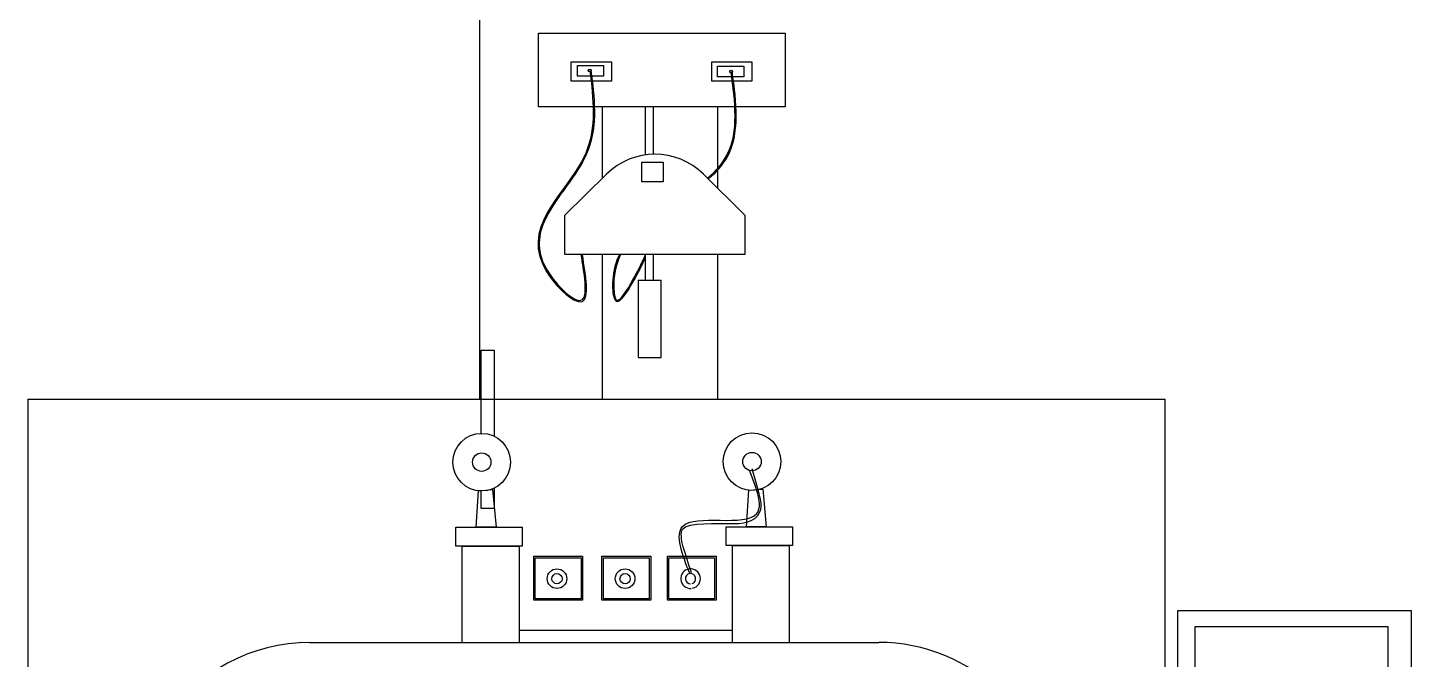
# Model space of a CAD drawing. Header units: inches. Extents: x -17070 to 527, y 504 to 2398.
# Drawn here: x -10352.742 to -10350.166, y 540.585 to 541.761 of the extents above; entities that cross this region are included whole.
import ezdxf

# ---------------------------------------------------------------- set-up
doc = ezdxf.new("R2010")
doc.units = ezdxf.units.IN
doc.layers.add('Layer1', color=2, linetype='Continuous', lineweight=30)
doc.layers.add('wall', color=7, linetype='Continuous', lineweight=30)

msp = doc.modelspace()

# ---------------------------------------------------------------- linework, layer by layer
at = {"color": 250}
for p, q in [((-10352.74206, 541.06916), (-10352.74206, 540.53559)), ((-10351.93302, 540.79601), (-10351.82738, 540.79601)), ((-10351.93302, 540.61585), (-10351.93302, 540.79601)), ((-10351.93302, 540.79601), (-10351.82738, 540.79601)), ((-10351.93302, 540.61585), (-10351.93302, 540.79601)), ((-10351.93302, 540.79601), (-10351.82738, 540.79601)), ((-10351.93302, 540.61585), (-10351.93302, 540.79601)), ((-10351.93302, 540.79601), (-10351.82738, 540.79601)), ((-10351.93302, 540.61585), (-10351.93302, 540.79601)), ((-10351.93302, 540.79601), (-10351.82738, 540.79601)), ((-10351.93302, 540.61585), (-10351.93302, 540.79601)), ((-10351.82738, 540.79601), (-10351.82738, 540.61586)), ((-10351.82738, 540.79601), (-10351.82738, 540.61586)), ((-10351.82738, 540.79601), (-10351.82738, 540.61586)), ((-10351.82738, 540.79601), (-10351.82738, 540.61586)), ((-10351.82738, 540.79601), (-10351.82738, 540.61586)), ((-10351.42992, 540.79699), (-10351.32428, 540.79699)), ((-10351.42992, 540.61683), (-10351.42992, 540.79699)), ((-10351.42992, 540.79699), (-10351.32428, 540.79699)), ((-10351.42992, 540.61683), (-10351.42992, 540.79699)), ((-10351.42992, 540.79699), (-10351.32428, 540.79699)), ((-10351.42992, 540.61683), (-10351.42992, 540.79699)), ((-10351.42992, 540.79699), (-10351.32428, 540.79699)), ((-10351.42992, 540.61683), (-10351.42992, 540.79699)), ((-10351.42992, 540.79699), (-10351.32428, 540.79699)), ((-10351.42992, 540.61683), (-10351.42992, 540.79699)), ((-10351.32428, 540.79699), (-10351.32428, 540.61683)), ((-10351.32428, 540.79699), (-10351.32428, 540.61683)), ((-10351.32428, 540.79699), (-10351.32428, 540.61683)), ((-10351.32428, 540.79699), (-10351.32428, 540.61683)), ((-10351.32428, 540.79699), (-10351.32428, 540.61683)), ((-10351.82738, 540.6394), (-10351.42992, 540.6394))]:
    msp.add_line(p, q, dxfattribs=at)
at = {"color": 7}
for p, q in [((-10351.7999, 540.69514), (-10351.7999, 540.77702)), ((-10351.7999, 540.77702), (-10351.70895, 540.77702)), ((-10351.79702, 540.69802), (-10351.79702, 540.77414)), ((-10351.79702, 540.77414), (-10351.71183, 540.77414)), ((-10351.71183, 540.77414), (-10351.71183, 540.69802)), ((-10351.70895, 540.77702), (-10351.70895, 540.69514)), ((-10351.67313, 540.69514), (-10351.67313, 540.77702)), ((-10351.67313, 540.77702), (-10351.58218, 540.77702)), ((-10351.67024, 540.69802), (-10351.67024, 540.77414)), ((-10351.67024, 540.77414), (-10351.58506, 540.77414)), ((-10351.58506, 540.77414), (-10351.58506, 540.69802)), ((-10351.58218, 540.77702), (-10351.58218, 540.69514)), ((-10351.55125, 540.77702), (-10351.4603, 540.77702)), ((-10351.55125, 540.69514), (-10351.55125, 540.77702)), ((-10351.54837, 540.77414), (-10351.46318, 540.77414)), ((-10351.54837, 540.69802), (-10351.54837, 540.77414)), ((-10351.46318, 540.77414), (-10351.46318, 540.69802)), ((-10351.4603, 540.77702), (-10351.4603, 540.69514)), ((-10351.71183, 540.69802), (-10351.79702, 540.69802)), ((-10351.58506, 540.69802), (-10351.67024, 540.69802)), ((-10351.46318, 540.69802), (-10351.54837, 540.69802)), ((-10351.70895, 540.69514), (-10351.7999, 540.69514)), ((-10351.58218, 540.69514), (-10351.67313, 540.69514)), ((-10351.4603, 540.69514), (-10351.55125, 540.69514))]:
    msp.add_line(p, q, dxfattribs=at)
at = {"color": 250}
for points in [[(-10351.89774, 541.00576), (-10351.89774, 541.16085), (-10351.87344, 541.16085), (-10351.87344, 541.00043)], [(-10351.89774, 541.00576), (-10351.89774, 541.16085), (-10351.87344, 541.16085), (-10351.87344, 541.00043)], [(-10351.89774, 541.00576), (-10351.89774, 541.16085), (-10351.87344, 541.16085), (-10351.87344, 541.00043)], [(-10351.89774, 541.00576), (-10351.89774, 541.16085), (-10351.87344, 541.16085), (-10351.87344, 541.00043)], [(-10351.89774, 541.00576), (-10351.89774, 541.16085), (-10351.87344, 541.16085), (-10351.87344, 541.00043)], [(-10352.74206, 541.06916), (-10350.62502, 541.06916), (-10350.62502, 540.53559), (-10350.69357, 540.53559)], [(-10351.87344, 540.90398), (-10351.87344, 540.86607), (-10351.89774, 540.86607), (-10351.89774, 540.89938)], [(-10351.87344, 540.90398), (-10351.87344, 540.86607), (-10351.89774, 540.86607), (-10351.89774, 540.89938)], [(-10351.87344, 540.90398), (-10351.87344, 540.86607), (-10351.89774, 540.86607), (-10351.89774, 540.89938)], [(-10351.87344, 540.90398), (-10351.87344, 540.86607), (-10351.89774, 540.86607), (-10351.89774, 540.89938)], [(-10351.87344, 540.90398), (-10351.87344, 540.86607), (-10351.89774, 540.86607), (-10351.89774, 540.89938)]]:
    msp.add_lwpolyline(points, dxfattribs=at)
for points in [[(-10351.90266, 540.89897), (-10351.87676, 540.90113), (-10351.87012, 540.83102), (-10351.90684, 540.83102)], [(-10351.90266, 540.89897), (-10351.87676, 540.90113), (-10351.87012, 540.83102), (-10351.90684, 540.83102)], [(-10351.90266, 540.89897), (-10351.87676, 540.90113), (-10351.87012, 540.83102), (-10351.90684, 540.83102)], [(-10351.90266, 540.89897), (-10351.87676, 540.90113), (-10351.87012, 540.83102), (-10351.90684, 540.83102)], [(-10351.90266, 540.89897), (-10351.87676, 540.90113), (-10351.87012, 540.83102), (-10351.90684, 540.83102)], [(-10351.39956, 540.89995), (-10351.37366, 540.9021), (-10351.36702, 540.832), (-10351.40374, 540.832)], [(-10351.39956, 540.89995), (-10351.37366, 540.9021), (-10351.36702, 540.832), (-10351.40374, 540.832)], [(-10351.39956, 540.89995), (-10351.37366, 540.9021), (-10351.36702, 540.832), (-10351.40374, 540.832)], [(-10351.39956, 540.89995), (-10351.37366, 540.9021), (-10351.36702, 540.832), (-10351.40374, 540.832)], [(-10351.39956, 540.89995), (-10351.37366, 540.9021), (-10351.36702, 540.832), (-10351.40374, 540.832)], [(-10351.94478, 540.83102), (-10351.8215, 540.83102), (-10351.8215, 540.79601), (-10351.94478, 540.79601)], [(-10351.94478, 540.83102), (-10351.8215, 540.83102), (-10351.8215, 540.79601), (-10351.94478, 540.79601)], [(-10351.94478, 540.83102), (-10351.8215, 540.83102), (-10351.8215, 540.79601), (-10351.94478, 540.79601)], [(-10351.94478, 540.83102), (-10351.8215, 540.83102), (-10351.8215, 540.79601), (-10351.94478, 540.79601)], [(-10351.94478, 540.83102), (-10351.8215, 540.83102), (-10351.8215, 540.79601), (-10351.94478, 540.79601)], [(-10351.44168, 540.832), (-10351.31841, 540.832), (-10351.31841, 540.79699), (-10351.44168, 540.79699)], [(-10351.44168, 540.832), (-10351.31841, 540.832), (-10351.31841, 540.79699), (-10351.44168, 540.79699)], [(-10351.44168, 540.832), (-10351.31841, 540.832), (-10351.31841, 540.79699), (-10351.44168, 540.79699)], [(-10351.44168, 540.832), (-10351.31841, 540.832), (-10351.31841, 540.79699), (-10351.44168, 540.79699)], [(-10351.44168, 540.832), (-10351.31841, 540.832), (-10351.31841, 540.79699), (-10351.44168, 540.79699)]]:
    msp.add_lwpolyline(points, close=True, dxfattribs=at)
for centre, radius in [((-10351.39365, 540.95318), 0.05356), ((-10351.39365, 540.95318), 0.05356), ((-10351.39365, 540.95318), 0.05356), ((-10351.39365, 540.95318), 0.05356), ((-10351.39365, 540.95318), 0.05356), ((-10351.89675, 540.9522), 0.05356), ((-10351.89675, 540.9522), 0.05356), ((-10351.89675, 540.9522), 0.05356), ((-10351.89675, 540.9522), 0.05356), ((-10351.89675, 540.9522), 0.05356), ((-10351.89675, 540.9522), 0.01715), ((-10351.89675, 540.9522), 0.01715), ((-10351.89675, 540.9522), 0.01715), ((-10351.89675, 540.9522), 0.01715), ((-10351.89675, 540.9522), 0.01715), ((-10351.39365, 540.95318), 0.01715), ((-10351.39365, 540.95318), 0.01715), ((-10351.39365, 540.95318), 0.01715), ((-10351.39365, 540.95318), 0.01715), ((-10351.39365, 540.95318), 0.01715)]:
    msp.add_circle(centre, radius, dxfattribs=at)
at = {"color": 7}
for centre, major_axis, ratio, start_param, end_param in [((-10351.75666, 540.73536), (-0.01288, 0.01288), 0.9999999, 3.9269909, 10.2101762), ((-10351.62989, 540.73536), (-0.01288, 0.01288), 1, 3.9269908, 10.2101761), ((-10351.50801, 540.73536), (0.01288, 0.01288), 0.9999991, 4.1418308, 10.2725237), ((-10351.75666, 540.73536), (-0.00676, 0.00676), 0.9999999, 3.9269909, 10.2101762), ((-10351.62989, 540.73536), (-0.00676, 0.00676), 0.9999999, 3.9269909, 10.2101762), ((-10351.50801, 540.73536), (0.00676, 0.00676), 0.9999995, 4.2233415, 10.2162866)]:
    msp.add_ellipse(centre, major_axis=major_axis, ratio=ratio, start_param=start_param, end_param=end_param, dxfattribs=at)
at = {"color": 250}
msp.add_spline([(-10351.50945, 540.74482), (-10351.52285, 540.83257), (-10351.38462, 540.85638), (-10351.39836, 540.9367)], degree=3, dxfattribs=at)
msp.add_open_spline([(-10351.50639, 540.74601), (-10351.51648, 540.78013), (-10351.53127, 540.81412), (-10351.51415, 540.841), (-10351.45572, 540.83764), (-10351.41357, 540.83801), (-10351.38819, 540.8384), (-10351.3735, 540.87196), (-10351.3768, 540.88385), (-10351.39357, 540.93947)], degree=3, knots=[0, 0, 0, 0, 0.05042714, 0.05042714, 0.10085428, 0.10085428, 0.14161938, 0.14161938, 0.1649593, 0.1649593, 0.1649593, 0.1649593], dxfattribs=at)
at = {"layer": 'Layer1', "color": 137}
for p, q in [((-10351.5918, 541.52398), (-10351.59181, 541.61361)), ((-10351.5918, 541.52398), (-10351.59181, 541.61361)), ((-10351.5918, 541.52398), (-10351.59181, 541.61361)), ((-10351.5918, 541.52398), (-10351.59181, 541.61361)), ((-10351.5918, 541.52398), (-10351.59181, 541.61361)), ((-10351.5768, 541.52515), (-10351.57681, 541.61361)), ((-10351.5768, 541.52515), (-10351.57681, 541.61361)), ((-10351.5768, 541.52515), (-10351.57681, 541.61361)), ((-10351.5768, 541.52515), (-10351.57681, 541.61361)), ((-10351.5768, 541.52515), (-10351.57681, 541.61361)), ((-10351.74189, 541.41187), (-10351.66457, 541.48814)), ((-10351.74189, 541.41187), (-10351.66457, 541.48814)), ((-10351.74189, 541.41187), (-10351.66457, 541.48814)), ((-10351.74189, 541.41187), (-10351.66457, 541.48814)), ((-10351.74189, 541.41187), (-10351.66457, 541.48814)), ((-10351.40668, 541.41187), (-10351.484, 541.48814)), ((-10351.40668, 541.41187), (-10351.484, 541.48814)), ((-10351.40668, 541.41187), (-10351.484, 541.48814)), ((-10351.40668, 541.41187), (-10351.484, 541.48814)), ((-10351.40668, 541.41187), (-10351.484, 541.48814)), ((-10351.74189, 541.33873), (-10351.74189, 541.41187)), ((-10351.74189, 541.33873), (-10351.74189, 541.41187)), ((-10351.74189, 541.33873), (-10351.74189, 541.41187)), ((-10351.74189, 541.33873), (-10351.74189, 541.41187)), ((-10351.74189, 541.33873), (-10351.74189, 541.41187)), ((-10351.40668, 541.41187), (-10351.40668, 541.33873)), ((-10351.40668, 541.41187), (-10351.40668, 541.33873)), ((-10351.40668, 541.41187), (-10351.40668, 541.33873)), ((-10351.40668, 541.41187), (-10351.40668, 541.33873)), ((-10351.40668, 541.41187), (-10351.40668, 541.33873)), ((-10351.40668, 541.33873), (-10351.74189, 541.33873)), ((-10351.40668, 541.33873), (-10351.74189, 541.33873)), ((-10351.40668, 541.33873), (-10351.74189, 541.33873)), ((-10351.40668, 541.33873), (-10351.74189, 541.33873)), ((-10351.40668, 541.33873), (-10351.74189, 541.33873)), ((-10351.59179, 541.29088), (-10351.59179, 541.33873)), ((-10351.59179, 541.29088), (-10351.59179, 541.33873)), ((-10351.59179, 541.29088), (-10351.59179, 541.33873)), ((-10351.59179, 541.29088), (-10351.59179, 541.33873)), ((-10351.59179, 541.29088), (-10351.59179, 541.33873)), ((-10351.57679, 541.29088), (-10351.5768, 541.33873)), ((-10351.57679, 541.29088), (-10351.5768, 541.33873)), ((-10351.57679, 541.29088), (-10351.5768, 541.33873)), ((-10351.57679, 541.29088), (-10351.5768, 541.33873)), ((-10351.57679, 541.29088), (-10351.5768, 541.33873)), ((-10351.60572, 541.29088), (-10351.56287, 541.29088)), ((-10351.60572, 541.29088), (-10351.60571, 541.14694)), ((-10351.60572, 541.29088), (-10351.56287, 541.29088)), ((-10351.60572, 541.29088), (-10351.60571, 541.14694)), ((-10351.60572, 541.29088), (-10351.56287, 541.29088)), ((-10351.60572, 541.29088), (-10351.60571, 541.14694)), ((-10351.60572, 541.29088), (-10351.56287, 541.29088)), ((-10351.60572, 541.29088), (-10351.60571, 541.14694)), ((-10351.60572, 541.29088), (-10351.56287, 541.29088)), ((-10351.60572, 541.29088), (-10351.60571, 541.14694)), ((-10351.56286, 541.14694), (-10351.56287, 541.29088)), ((-10351.56286, 541.14694), (-10351.56287, 541.29088)), ((-10351.56286, 541.14694), (-10351.56287, 541.29088)), ((-10351.56286, 541.14694), (-10351.56287, 541.29088)), ((-10351.56286, 541.14694), (-10351.56287, 541.29088)), ((-10351.60571, 541.14694), (-10351.56286, 541.14694)), ((-10351.60571, 541.14694), (-10351.56286, 541.14694)), ((-10351.60571, 541.14694), (-10351.56286, 541.14694)), ((-10351.60571, 541.14694), (-10351.56286, 541.14694)), ((-10351.60571, 541.14694), (-10351.56286, 541.14694)), ((-10352.21654, 540.6168), (-10351.15764, 540.61684))]:
    msp.add_line(p, q, dxfattribs=at)
for points in [[(-10351.7911, 541.75051), (-10351.3321, 541.75051), (-10351.3321, 541.61361), (-10351.7911, 541.61361)], [(-10351.7911, 541.75051), (-10351.3321, 541.75051), (-10351.3321, 541.61361), (-10351.7911, 541.61361)], [(-10351.7911, 541.75051), (-10351.3321, 541.75051), (-10351.3321, 541.61361), (-10351.7911, 541.61361)], [(-10351.7911, 541.75051), (-10351.3321, 541.75051), (-10351.3321, 541.61361), (-10351.7911, 541.61361)], [(-10351.7911, 541.75051), (-10351.3321, 541.75051), (-10351.3321, 541.61361), (-10351.7911, 541.61361)], [(-10351.73021, 541.69684), (-10351.65536, 541.69684), (-10351.65536, 541.66094), (-10351.73021, 541.66094)], [(-10351.73021, 541.69684), (-10351.65536, 541.69684), (-10351.65536, 541.66094), (-10351.73021, 541.66094)], [(-10351.73021, 541.69684), (-10351.65536, 541.69684), (-10351.65536, 541.66094), (-10351.73021, 541.66094)], [(-10351.73021, 541.69684), (-10351.65536, 541.69684), (-10351.65536, 541.66094), (-10351.73021, 541.66094)], [(-10351.73021, 541.69684), (-10351.65536, 541.69684), (-10351.65536, 541.66094), (-10351.73021, 541.66094)], [(-10351.71847, 541.69041), (-10351.66998, 541.69041), (-10351.66998, 541.67033), (-10351.71847, 541.67033)], [(-10351.71847, 541.69041), (-10351.66998, 541.69041), (-10351.66998, 541.67033), (-10351.71847, 541.67033)], [(-10351.71847, 541.69041), (-10351.66998, 541.69041), (-10351.66998, 541.67033), (-10351.71847, 541.67033)], [(-10351.71847, 541.69041), (-10351.66998, 541.69041), (-10351.66998, 541.67033), (-10351.71847, 541.67033)], [(-10351.71847, 541.69041), (-10351.66998, 541.69041), (-10351.66998, 541.67033), (-10351.71847, 541.67033)], [(-10351.46872, 541.69684), (-10351.39387, 541.69684), (-10351.39387, 541.66094), (-10351.46872, 541.66094)], [(-10351.46872, 541.69684), (-10351.39387, 541.69684), (-10351.39387, 541.66094), (-10351.46872, 541.66094)], [(-10351.46872, 541.69684), (-10351.39387, 541.69684), (-10351.39387, 541.66094), (-10351.46872, 541.66094)], [(-10351.46872, 541.69684), (-10351.39387, 541.69684), (-10351.39387, 541.66094), (-10351.46872, 541.66094)], [(-10351.46872, 541.69684), (-10351.39387, 541.69684), (-10351.39387, 541.66094), (-10351.46872, 541.66094)], [(-10351.45765, 541.6891), (-10351.40915, 541.6891), (-10351.40915, 541.66902), (-10351.45765, 541.66902)], [(-10351.45765, 541.6891), (-10351.40915, 541.6891), (-10351.40915, 541.66902), (-10351.45765, 541.66902)], [(-10351.45765, 541.6891), (-10351.40915, 541.6891), (-10351.40915, 541.66902), (-10351.45765, 541.66902)], [(-10351.45765, 541.6891), (-10351.40915, 541.6891), (-10351.40915, 541.66902), (-10351.45765, 541.66902)], [(-10351.45765, 541.6891), (-10351.40915, 541.6891), (-10351.40915, 541.66902), (-10351.45765, 541.66902)], [(-10351.59887, 541.51035), (-10351.55932, 541.51035), (-10351.55932, 541.474), (-10351.59887, 541.474)], [(-10351.59887, 541.51035), (-10351.55932, 541.51035), (-10351.55932, 541.474), (-10351.59887, 541.474)], [(-10351.59887, 541.51035), (-10351.55932, 541.51035), (-10351.55932, 541.474), (-10351.59887, 541.474)], [(-10351.59887, 541.51035), (-10351.55932, 541.51035), (-10351.55932, 541.474), (-10351.59887, 541.474)], [(-10351.59887, 541.51035), (-10351.55932, 541.51035), (-10351.55932, 541.474), (-10351.59887, 541.474)], [(-10350.60093, 540.67596), (-10350.16621, 540.67596), (-10350.16621, 540.32354), (-10350.60093, 540.32354)], [(-10350.60093, 540.67596), (-10350.16621, 540.67596), (-10350.16621, 540.32354), (-10350.60093, 540.32354)], [(-10350.60093, 540.67596), (-10350.16621, 540.67596), (-10350.16621, 540.32354), (-10350.60093, 540.32354)], [(-10350.60093, 540.67596), (-10350.16621, 540.67596), (-10350.16621, 540.32354), (-10350.60093, 540.32354)], [(-10350.60093, 540.67596), (-10350.16621, 540.67596), (-10350.16621, 540.32354), (-10350.60093, 540.32354)], [(-10350.56836, 540.64654), (-10350.21015, 540.64654), (-10350.21015, 540.52897), (-10350.56836, 540.52897)], [(-10350.56836, 540.64654), (-10350.21015, 540.64654), (-10350.21015, 540.52897), (-10350.56836, 540.52897)], [(-10350.56836, 540.64654), (-10350.21015, 540.64654), (-10350.21015, 540.52897), (-10350.56836, 540.52897)], [(-10350.56836, 540.64654), (-10350.21015, 540.64654), (-10350.21015, 540.52897), (-10350.56836, 540.52897)], [(-10350.56836, 540.64654), (-10350.21015, 540.64654), (-10350.21015, 540.52897), (-10350.56836, 540.52897)]]:
    msp.add_lwpolyline(points, close=True, dxfattribs=at)
for centre in [(-10351.69562, 541.68109), (-10351.69562, 541.68109), (-10351.69562, 541.68109), (-10351.69562, 541.68109), (-10351.69562, 541.68109), (-10351.43237, 541.6789), (-10351.43237, 541.6789), (-10351.43237, 541.6789), (-10351.43237, 541.6789), (-10351.43237, 541.6789)]:
    msp.add_circle(centre, 0.00272, dxfattribs=at)
for centre, radius, start, end in [((-10351.57429, 541.39662), 0.12856, 45.39005, 134.60995), ((-10351.57429, 541.39662), 0.12856, 45.39005, 134.60995), ((-10351.57429, 541.39662), 0.12856, 45.39005, 134.60995), ((-10351.57429, 541.39662), 0.12856, 45.39005, 134.60995), ((-10351.57429, 541.39662), 0.12856, 45.39005, 134.60995), ((-10352.21652, 540.29539), 0.32141, 90.00239, 146.94895), ((-10351.15763, 540.29543), 0.32141, 0.00239, 90.00239)]:
    msp.add_arc(centre, radius, start, end, dxfattribs=at)
msp.add_spline([(-10351.69562, 541.68109), (-10351.70322, 541.52726), (-10351.78323, 541.32036), (-10351.70949, 541.25139), (-10351.70949, 541.33873)], degree=3, dxfattribs=at)
msp.add_spline([(-10351.69562, 541.68109), (-10351.70322, 541.52726), (-10351.78323, 541.32036), (-10351.70949, 541.25139), (-10351.70949, 541.33873)], degree=3, dxfattribs=at)
for points, knots in [([(-10351.69349, 541.68135), (-10351.68725, 541.63105), (-10351.6809, 541.58037), (-10351.71401, 541.49168), (-10351.75125, 541.45404), (-10351.78845, 541.3868), (-10351.79615, 541.35838), (-10351.77184, 541.29697), (-10351.7397, 541.26237), (-10351.7007, 541.24629), (-10351.70177, 541.27343), (-10351.70888, 541.32162), (-10351.71024, 541.32999), (-10351.7116, 541.33838)], [0, 0, 0, 0, 0.06834304, 0.06834304, 0.12968298, 0.12968298, 0.17306949, 0.17306949, 0.2131291, 0.2131291, 0.2548949, 0.2548949, 0.26328592, 0.26328592, 0.26328592, 0.26328592]), ([(-10351.69349, 541.68135), (-10351.68725, 541.63105), (-10351.6809, 541.58037), (-10351.71401, 541.49168), (-10351.75125, 541.45404), (-10351.78845, 541.3868), (-10351.79615, 541.35838), (-10351.77184, 541.29697), (-10351.7397, 541.26237), (-10351.7007, 541.24629), (-10351.70177, 541.27343), (-10351.70888, 541.32162), (-10351.71024, 541.32999), (-10351.7116, 541.33838)], [0, 0, 0, 0, 0.06834304, 0.06834304, 0.12968298, 0.12968298, 0.17306949, 0.17306949, 0.2131291, 0.2131291, 0.2548949, 0.2548949, 0.26328592, 0.26328592, 0.26328592, 0.26328592]), ([(-10351.43322, 541.6788), (-10351.42556, 541.623), (-10351.41607, 541.54496), (-10351.46115, 541.49398), (-10351.47637, 541.48062)], [0, 0, 0, 0, 0.07187944, 0.10033582, 0.10033582, 0.10033582, 0.10033582]), ([(-10351.43131, 541.67906), (-10351.42317, 541.62108), (-10351.41599, 541.56254), (-10351.4492, 541.50426), (-10351.46111, 541.49115), (-10351.47496, 541.47901)], [0, 0, 0, 0, 0.07468023, 0.07468023, 0.10033582, 0.10033582, 0.10033582, 0.10033582]), ([(-10351.64032, 541.33873), (-10351.64728, 541.3246), (-10351.65507, 541.29746), (-10351.64985, 541.22083), (-10351.61798, 541.27936), (-10351.59179, 541.33234)], [0.197716066, 0.197716066, 0.197716066, 0.197716066, 0.219448597, 0.235441668, 0.284905358, 0.284905358, 0.284905358, 0.284905358]), ([(-10351.64032, 541.33873), (-10351.64728, 541.3246), (-10351.65507, 541.29746), (-10351.64985, 541.22083), (-10351.61798, 541.27936), (-10351.59179, 541.33234)], [0.197716066, 0.197716066, 0.197716066, 0.197716066, 0.219448597, 0.235441668, 0.284905358, 0.284905358, 0.284905358, 0.284905358]), ([(-10351.64032, 541.33873), (-10351.64728, 541.3246), (-10351.65507, 541.29746), (-10351.64985, 541.22083), (-10351.61798, 541.27936), (-10351.59179, 541.33234)], [0.197716066, 0.197716066, 0.197716066, 0.197716066, 0.219448597, 0.235441668, 0.284905358, 0.284905358, 0.284905358, 0.284905358]), ([(-10351.64032, 541.33873), (-10351.64728, 541.3246), (-10351.65507, 541.29746), (-10351.64985, 541.22083), (-10351.61798, 541.27936), (-10351.59179, 541.33234)], [0.197716066, 0.197716066, 0.197716066, 0.197716066, 0.219448597, 0.235441668, 0.284905358, 0.284905358, 0.284905358, 0.284905358]), ([(-10351.64032, 541.33873), (-10351.64728, 541.3246), (-10351.65507, 541.29746), (-10351.64985, 541.22083), (-10351.61798, 541.27936), (-10351.59179, 541.33234)], [0.197716066, 0.197716066, 0.197716066, 0.197716066, 0.219448597, 0.235441668, 0.284905358, 0.284905358, 0.284905358, 0.284905358]), ([(-10351.6384, 541.33873), (-10351.64727, 541.31977), (-10351.65195, 541.29745), (-10351.64991, 541.25398), (-10351.64641, 541.24811), (-10351.6266, 541.26964), (-10351.61261, 541.29542), (-10351.59648, 541.3277), (-10351.5951, 541.33048), (-10351.59179, 541.33873)], [0.197716066, 0.197716066, 0.197716066, 0.197716066, 0.225905527, 0.225905527, 0.254094988, 0.254094988, 0.282284449, 0.282284449, 0.284905358, 0.284905358, 0.284905358, 0.284905358])]:
    msp.add_open_spline(points, degree=3, knots=knots, dxfattribs=at)
at = {"layer": 'wall', "color": 41}
msp.add_line((-10351.90086, 544.50808), (-10351.90086, 541.06916), dxfattribs=at)
at = {"layer": 'wall', "color": 151}
for p, q in [((-10351.67244, 541.61361), (-10351.67244, 541.48038)), ((-10351.45776, 541.61361), (-10351.45776, 541.4991)), ((-10351.45776, 541.49586), (-10351.45776, 541.46225)), ((-10351.67244, 541.33873), (-10351.67244, 541.06916)), ((-10351.45776, 541.33873), (-10351.45776, 541.06916))]:
    msp.add_line(p, q, dxfattribs=at)

doc.saveas('drawing.dxf')
